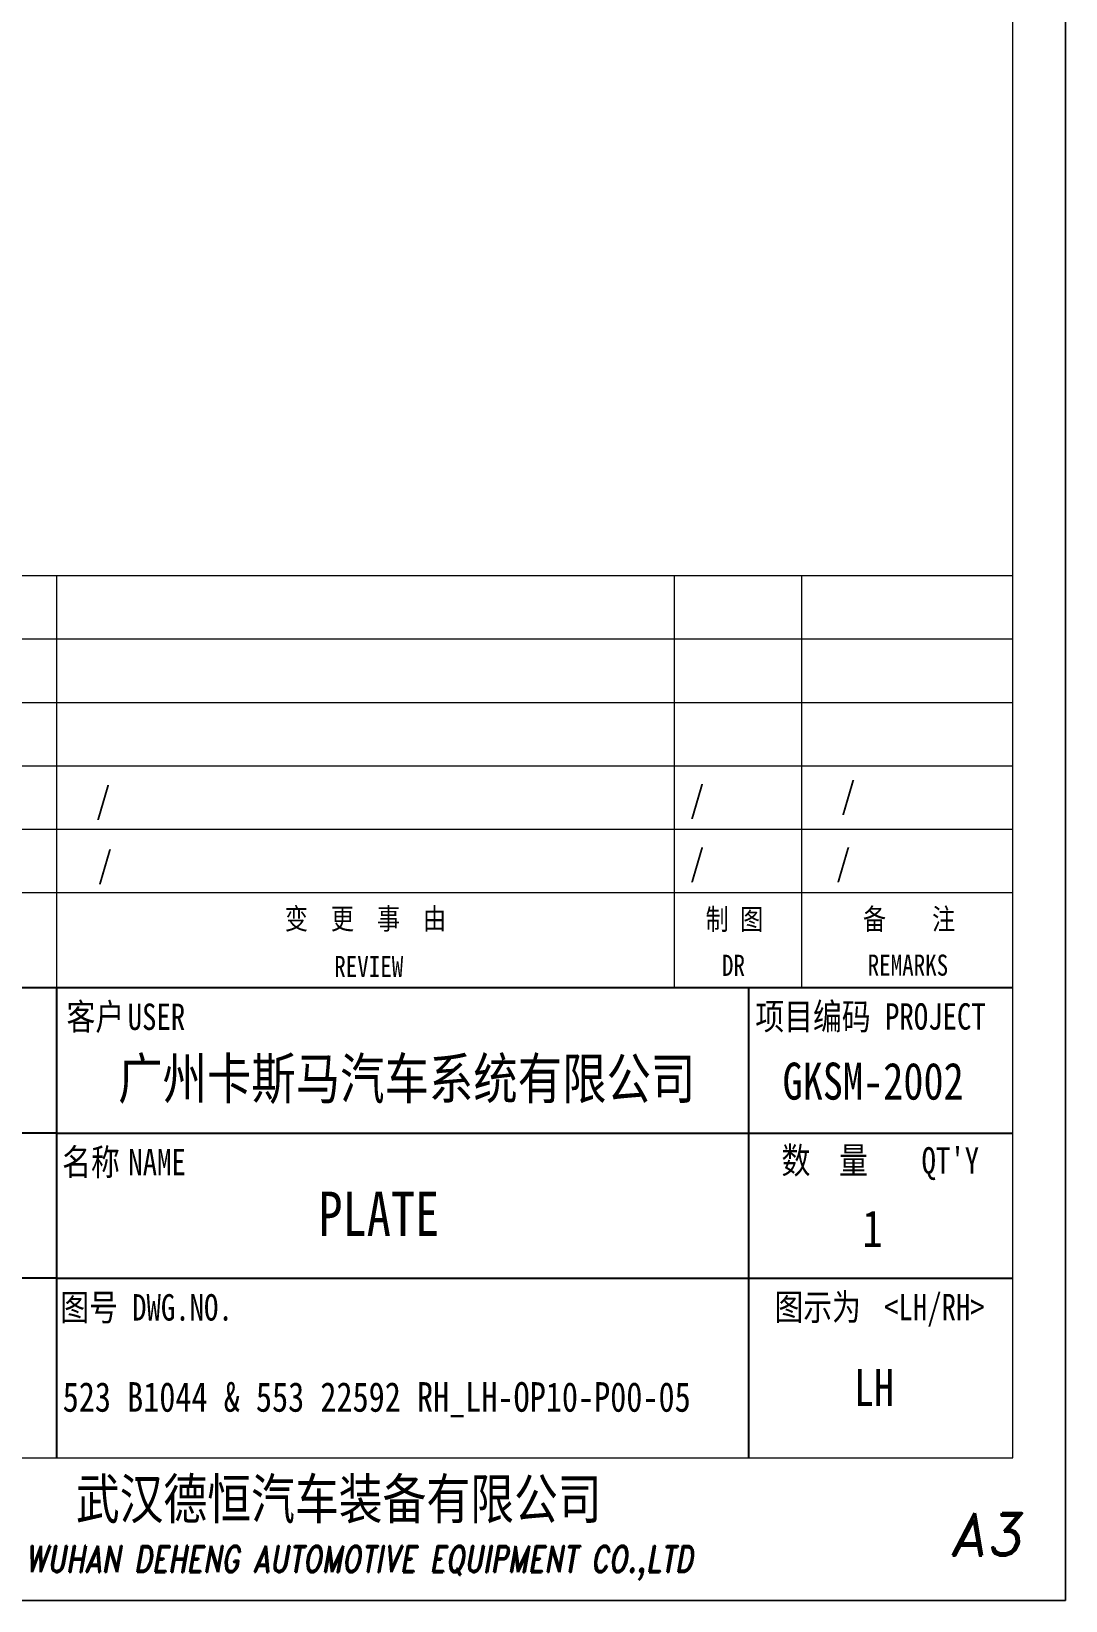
# Model space of a CAD drawing. Header units: millimetres. Extents: x -50143 to 104182, y -50696 to 54072.
# Drawn here: x -42361.8 to -42166.1, y 51161.8 to 51458.8 of the extents above; entities that cross this region are included whole.
import ezdxf
from ezdxf.enums import TextEntityAlignment as Align

# ---------------------------------------------------------------- set-up
doc = ezdxf.new("R2010")
doc.units = ezdxf.units.MM
doc.header["$LTSCALE"] = 0.5
for name, color, linetype in [('图\\M+19E79\\M+195B6\\M+18E9A', 7, 'Continuous'), ('图号', 7, 'Continuous'), ('图名', 7, 'Continuous'), ('数量', 7, 'Continuous')]:
    doc.layers.add(name, color=color, linetype=linetype)
doc.layers.add('图框', color=7, linetype='Continuous', lineweight=18)
doc.layers.add('打印', color=7, linetype='Continuous', lineweight=15, plot=False)
doc.layers.add('打印-禁用', color=7, linetype='Continuous', lineweight=15, plot=False)
doc.styles.add('国标', font='simfang.ttf', dxfattribs={"width": 0.8})
doc.styles.add('标题\\M+18E9A', font='romand.shx', dxfattribs={"oblique": 10, "bigfont": 'bigfont.shx'})

# ---------------------------------------------------------------- blocks, each defined once
blk = doc.blocks.new('GZDEH零件A3图框V01版')
at = {"layer": '图\\M+19E79\\M+195B6\\M+18E9A', "color": 7}
blk.add_line((3272.49, -1788.46), (3092.49, -1788.46), dxfattribs=at)
at = {"layer": '图\\M+19E79\\M+195B6\\M+18E9A', "color": 9}
for p, q in [((3272.49, -1788.46), (3092.49, -1788.46)), ((3181.99, -1788.46), (3181.99, -1832.96)), ((3247.49, -1788.46), (3247.49, -1832.96)), ((3181.99, -1802.21), (3092.49, -1802.21)), ((3181.99, -1802.21), (3272.49, -1802.21)), ((3181.99, -1815.96), (3092.49, -1815.96)), ((3181.99, -1815.96), (3272.49, -1815.96))]:
    blk.add_line(p, q, dxfattribs=at)
at = {"layer": '图框', "linetype": 'Continuous'}
for p, q in [((3272.49, -1832.96), (3272.49, -1554.46)), ((3157.49, -1749.46), (3272.49, -1749.46)), ((2882.49, -1832.96), (3272.49, -1832.96))]:
    blk.add_line(p, q, dxfattribs=at)
at = {"layer": '图框', "color": 9, "linetype": 'Continuous'}
blk.add_line((3181.99, -1749.46), (3181.99, -1832.96), dxfattribs=at)
at = {"layer": '图框', "color": 9}
for p, q in [((3240.49, -1788.46), (3240.49, -1749.46)), ((3252.49, -1749.46), (3252.49, -1788.46)), ((3157.49, -1755.46), (3272.49, -1755.46)), ((3157.49, -1761.46), (3272.49, -1761.46)), ((3157.49, -1767.46), (3272.49, -1767.46)), ((3157.49, -1773.46), (3272.49, -1773.46)), ((3157.49, -1779.46), (3272.49, -1779.46))]:
    blk.add_line(p, q, dxfattribs=at)
at = {"layer": '打印-禁用', "linetype": 'Continuous'}
for p, q in [((3277.49, -1846.46), (3277.49, -1549.46)), ((2857.49, -1846.46), (3277.49, -1846.46))]:
    blk.add_line(p, q, dxfattribs=at)
at = {"layer": '图\\M+19E79\\M+195B6\\M+18E9A', "color": 9, "style": '国标', "width": 0.8}
for s, p in [('客户', (3185.68, -1792.46)), ('USER', (3191.46, -1792.46))]:
    blk.add_text(s, height=2.5, dxfattribs=at).set_placement(p, align=Align.CENTER)
for s, p in [('项目编码 PROJECT', (3248.13, -1792.43)), ('名称\u3000', (3182.54, -1806.21)), ('NAME', (3188.8, -1806.21)), ('数  量', (3250.61, -1806.05)), ("QT'Y ", (3263.86, -1806.05)), ('图号', (3182.36, -1819.96)), ('DWG.NO.', (3189.16, -1819.96)), ('图示为', (3249.94, -1819.93)), ('<LH/RH>', (3260.31, -1819.93))]:
    blk.add_text(s, height=2.5, dxfattribs=at).set_placement(p)
at = {"layer": '图\\M+19E79\\M+195B6\\M+18E9A', "color": 7, "lineweight": -3, "style": '国标', "width": 0.8}
blk.add_text('武汉德恒汽车装备有限公司', height=3.8, dxfattribs=at).set_placement((3183.83, -1838.73))
at = {"layer": '图\\M+19E79\\M+195B6\\M+18E9A', "color": 7, "style": '标题\\M+18E9A', "oblique": 10}
blk.add_text('A3', height=4, dxfattribs=at).set_placement((3269.91, -1840.2), align=Align.MIDDLE)
at = {"layer": '图\\M+19E79\\M+195B6\\M+18E9A', "color": 7, "style": '标题\\M+18E9A', "oblique": 10, "width": 0.75}
blk.add_text('WUHAN DEHENG AUTOMOTIVE EQUIPMENT CO.,LTD ', height=2.5, dxfattribs=at).set_placement((3211.26, -1842.9), align=Align.MIDDLE)
at = {"layer": '图框', "color": 9, "style": '国标', "width": 0.8}
for s, p in [('变  更  事  由', (3211.24, -1782.93)), ('REVIEW', (3211.55, -1787.45))]:
    blk.add_text(s, height=2, dxfattribs=at).set_placement(p, align=Align.CENTER)
for s, p in [('制 图', (3246.15, -1781.95)), ('备    注', (3262.68, -1781.92)), ('DR', (3246.06, -1786.34)), ('REMARKS', (3262.57, -1786.32))]:
    blk.add_text(s, height=2, dxfattribs=at).set_placement(p, align=Align.MIDDLE)
blk = doc.blocks.new('DEH A3')
at = {"layer": '图框'}
blk.add_blockref('GZDEH零件A3图框V01版', (-2857.49, 1846.46), dxfattribs=at)

msp = doc.modelspace()

# ---------------------------------------------------------------- linework, layer by layer
at = {"layer": '打印'}
msp.add_lwpolyline([(-43006.073, 51755.844), (-42166.073, 51755.844), (-42166.073, 51161.844), (-43006.073, 51161.844)], close=True, dxfattribs=at)

# ---------------------------------------------------------------- block references
at = {"layer": '图框', "xscale": 2, "yscale": 2, "zscale": 2}
msp.add_blockref('DEH A3', (-43006.073, 51161.844), dxfattribs=at)

# ---------------------------------------------------------------- texts
at = {"layer": '图\\M+19E79\\M+195B6\\M+18E9A', "color": 3, "style": '国标', "width": 0.8}
for s, height, p in [('/', 5, (-42349.583, 51310.788)), ('/', 5, (-42237.173, 51310.985)), ('/', 5, (-42208.583, 51311.727)), ('/', 5, (-42349.239, 51298.618)), ('/', 5, (-42237.173, 51298.985)), ('/', 5, (-42209.51, 51299.007)), ('广州卡斯马汽车系统有限公司', 7.7, (-42345.383, 51256.805)), ('GKSM-2002', 7, (-42219.639, 51256.664))]:
    msp.add_text(s, height=height, dxfattribs=at).set_placement(p)
msp.add_text('LH', height=7, dxfattribs=at).set_placement((-42202.33, 51198.676), align=Align.CENTER)
at = {"layer": '图号', "color": 3, "style": '国标', "width": 0.8}
msp.add_text('523 B1044 & 553 22592 RH_LH-OP10-P00-05', height=5.6, dxfattribs=at).set_placement((-42355.878, 51197.591))
at = {"layer": '图名', "color": 3, "style": '国标', "width": 0.8}
msp.add_text('PLATE ', height=8.4, dxfattribs=at).set_placement((-42293.769, 51230.871), align=Align.CENTER)
at = {"layer": '数量', "color": 3, "style": '国标', "width": 0.8}
msp.add_text('1', height=7, dxfattribs=at).set_placement((-42202.637, 51228.74), align=Align.CENTER)

doc.saveas('drawing.dxf')
